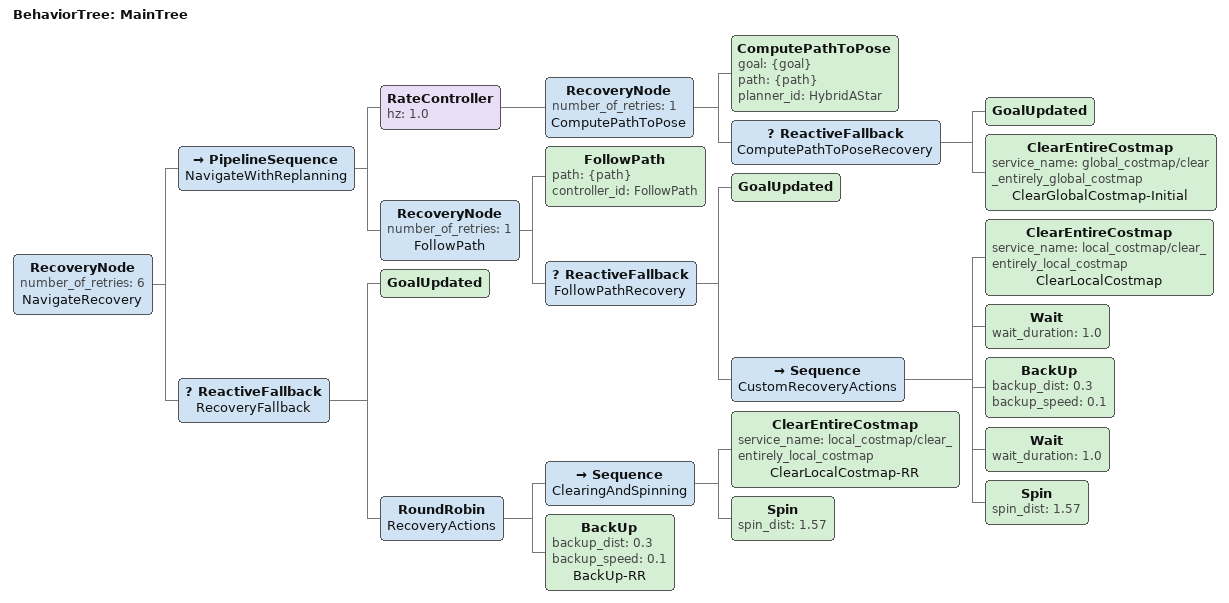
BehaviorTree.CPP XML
<root main_tree_to_execute="MainTree">
  <BehaviorTree ID="MainTree">
    <RecoveryNode number_of_retries="6" name="NavigateRecovery">
      <PipelineSequence name="NavigateWithReplanning">
        <RateController hz="1.0">
          <RecoveryNode number_of_retries="1" name="ComputePathToPose">
            <ComputePathToPose goal="{goal}" path="{path}" planner_id="HybridAStar"/>
            <ReactiveFallback name="ComputePathToPoseRecovery">
              <GoalUpdated/>
              <ClearEntireCostmap service_name="global_costmap/clear_entirely_global_costmap" name="ClearGlobalCostmap-Initial"/>
            </ReactiveFallback>
          </RecoveryNode>
        </RateController>
        <RecoveryNode number_of_retries="1" name="FollowPath">
          <FollowPath path="{path}" controller_id="FollowPath"/>
          <ReactiveFallback name="FollowPathRecovery">
            <GoalUpdated/>
            <!-- 这是我们的自定义恢复序列 -->
            <Sequence name="CustomRecoveryActions">
              <!-- 第一招: 清理局部地图 -->
              <ClearEntireCostmap service_name="local_costmap/clear_entirely_local_costmap" name="ClearLocalCostmap"/>
              <Wait wait_duration="1.0"/>
              <!-- 第二招: 后退一步 -->
              <BackUp backup_dist="0.3" backup_speed="0.1"/>
              <Wait wait_duration="1.0"/>
              <!-- 第三招: 换个方向 -->
              <Spin spin_dist="1.57"/>
            </Sequence>
          </ReactiveFallback>
        </RecoveryNode>
      </PipelineSequence>
      <ReactiveFallback name="RecoveryFallback">
        <GoalUpdated/>
        <RoundRobin name="RecoveryActions">
          <Sequence name="ClearingAndSpinning">
            <ClearEntireCostmap service_name="local_costmap/clear_entirely_local_costmap" name="ClearLocalCostmap-RR"/>
            <Spin spin_dist="1.57"/>
          </Sequence>
          <BackUp backup_dist="0.3" backup_speed="0.1" name="BackUp-RR"/>
        </RoundRobin>
      </ReactiveFallback>
    </RecoveryNode>
  </BehaviorTree>
</root>
